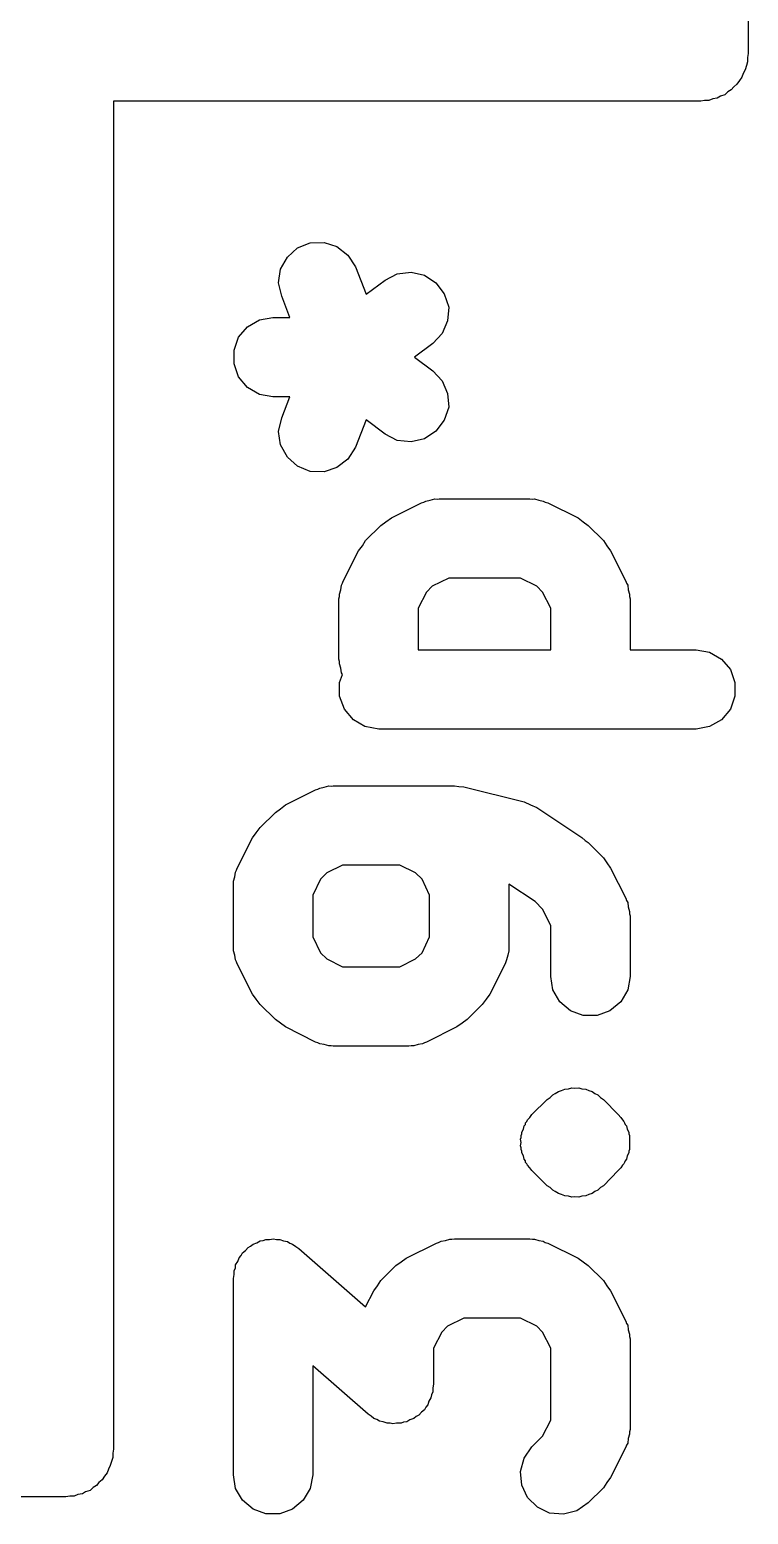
# Model space of a CAD drawing. Extents: x 10 to 287, y -200 to -10.
# Drawn here: x 196.343 to 197.475, y -60.203 to -57.862 of the extents above; entities that cross this region are included whole.
import ezdxf

# ---------------------------------------------------------------- set-up
doc = ezdxf.new("R2010")
doc.units = 0
doc.header["$MEASUREMENT"] = 0
doc.layers.add('BLACK', color=7, linetype='CONTINUOUS')

msp = doc.modelspace()

# ---------------------------------------------------------------- linework, layer by layer
at = {"layer": 'Black'}
for p, q in [((197.475, -56.2576), (197.475, -57.9)), ((197.472, -57.9192), (197.47, -57.9257)), ((197.474, -57.913), (197.472, -57.9192)), ((197.475, -57.9), (197.474, -57.9065)), ((197.474, -57.9065), (197.474, -57.913)), ((197.461, -57.9425), (197.457, -57.9482)), ((197.465, -57.9375), (197.461, -57.9425)), ((197.467, -57.9313), (197.465, -57.9375)), ((197.47, -57.9257), (197.467, -57.9313)), ((197.438, -57.965), (197.431, -57.9672)), ((197.443, -57.9607), (197.438, -57.965)), ((197.448, -57.9575), (197.443, -57.9607)), ((197.452, -57.9524), (197.448, -57.9575)), ((197.457, -57.9482), (197.452, -57.9524)), ((197.4, -57.975), (196.475, -57.975)), ((196.475, -57.975), (196.475, -60.1)), ((197.406, -57.9739), (197.4, -57.975)), ((197.413, -57.9739), (197.406, -57.9739)), ((197.419, -57.9716), (197.413, -57.9739)), ((197.426, -57.9705), (197.419, -57.9716)), ((197.431, -57.9672), (197.426, -57.9705)), ((196.765, -58.2064), (196.785, -58.1983)), ((196.785, -58.1983), (196.807, -58.1977)), ((196.807, -58.1977), (196.827, -58.2044)), ((196.738, -58.24), (196.749, -58.2209)), ((196.749, -58.2209), (196.765, -58.2064)), ((196.827, -58.2044), (196.844, -58.2179)), ((196.844, -58.2179), (196.856, -58.2363)), ((196.735, -58.2615), (196.738, -58.24)), ((196.856, -58.2363), (196.873, -58.2796)), ((196.903, -58.2571), (196.922, -58.2473)), ((196.922, -58.2473), (196.944, -58.2447)), ((196.944, -58.2447), (196.965, -58.2497)), ((196.74, -58.2827), (196.735, -58.2615)), ((196.873, -58.2796), (196.903, -58.2571)), ((196.965, -58.2497), (196.983, -58.2615)), ((196.983, -58.2615), (196.996, -58.2789)), ((196.753, -58.3161), (196.74, -58.2827)), ((196.996, -58.2789), (197.003, -58.2997)), ((196.705, -58.3198), (196.726, -58.3161)), ((196.726, -58.3161), (196.753, -58.3161)), ((197.003, -58.2997), (197.001, -58.3213)), ((196.672, -58.3473), (196.686, -58.3307)), ((196.686, -58.3307), (196.705, -58.3198)), ((197.001, -58.3213), (196.993, -58.3413)), ((196.665, -58.3677), (196.672, -58.3473)), ((196.978, -58.3571), (196.949, -58.3786)), ((196.993, -58.3413), (196.978, -58.3571)), ((196.665, -58.3894), (196.665, -58.3677)), ((196.949, -58.3786), (196.978, -58.4)), ((196.672, -58.4098), (196.665, -58.3894)), ((196.686, -58.4264), (196.672, -58.4098)), ((196.978, -58.4), (196.993, -58.4158)), ((196.705, -58.4373), (196.686, -58.4264)), ((196.993, -58.4158), (197.001, -58.4358)), ((196.726, -58.4411), (196.705, -58.4373)), ((196.753, -58.4411), (196.726, -58.4411)), ((196.74, -58.4744), (196.753, -58.4411)), ((197.003, -58.4575), (196.996, -58.4782)), ((197.001, -58.4358), (197.003, -58.4575)), ((196.735, -58.4957), (196.74, -58.4744)), ((196.873, -58.4775), (196.856, -58.5208)), ((196.903, -58.5), (196.873, -58.4775)), ((196.996, -58.4782), (196.983, -58.4956)), ((196.738, -58.5171), (196.735, -58.4957)), ((196.922, -58.5098), (196.903, -58.5)), ((196.983, -58.4956), (196.965, -58.5075)), ((196.749, -58.5363), (196.738, -58.5171)), ((196.856, -58.5208), (196.844, -58.5393)), ((196.944, -58.5124), (196.922, -58.5098)), ((196.965, -58.5075), (196.944, -58.5124)), ((196.765, -58.5507), (196.749, -58.5363)), ((196.785, -58.5588), (196.765, -58.5507)), ((196.844, -58.5393), (196.827, -58.5527)), ((196.807, -58.5595), (196.785, -58.5588)), ((196.827, -58.5527), (196.807, -58.5595)), ((196.913, -58.6322), (196.96, -58.6084)), ((196.96, -58.6084), (196.964, -58.6074)), ((196.964, -58.6074), (196.967, -58.6056)), ((196.967, -58.6056), (196.974, -58.6043)), ((196.974, -58.6043), (196.981, -58.6022)), ((196.981, -58.6022), (196.985, -58.6024)), ((196.985, -58.6024), (196.988, -58.6018)), ((196.988, -58.6018), (197.131, -58.6018)), ((197.131, -58.6018), (197.135, -58.6024)), ((197.135, -58.6024), (197.138, -58.6022)), ((197.138, -58.6022), (197.145, -58.6043)), ((197.145, -58.6043), (197.152, -58.6056)), ((197.152, -58.6056), (197.155, -58.6074)), ((197.155, -58.6074), (197.159, -58.6084)), ((197.159, -58.6084), (197.207, -58.6322)), ((196.872, -58.6677), (196.896, -58.6439)), ((196.896, -58.6439), (196.904, -58.6382)), ((196.904, -58.6382), (196.913, -58.6322)), ((197.207, -58.6322), (197.215, -58.6382)), ((197.215, -58.6382), (197.223, -58.6439)), ((197.223, -58.6439), (197.247, -58.6677)), ((196.867, -58.6759), (196.872, -58.6677)), ((197.247, -58.6677), (197.252, -58.6759)), ((196.837, -58.7316), (196.861, -58.684)), ((196.861, -58.684), (196.867, -58.6759)), ((197.252, -58.6759), (197.258, -58.684)), ((197.258, -58.684), (197.282, -58.7316)), ((196.833, -58.7454), (196.834, -58.7381)), ((196.834, -58.7381), (196.836, -58.735)), ((196.836, -58.735), (196.837, -58.7316)), ((197.003, -58.7268), (196.977, -58.7395)), ((197.116, -58.7268), (197.003, -58.7268)), ((197.142, -58.7395), (197.116, -58.7268)), ((197.282, -58.7316), (197.283, -58.735)), ((197.283, -58.735), (197.285, -58.7381)), ((197.285, -58.7381), (197.286, -58.7454)), ((196.83, -58.7595), (196.831, -58.756)), ((196.83, -58.8548), (196.83, -58.7595)), ((196.831, -58.7524), (196.833, -58.7454)), ((196.831, -58.756), (196.831, -58.7524)), ((196.968, -58.7489), (196.955, -58.7743)), ((196.977, -58.7395), (196.968, -58.7489)), ((197.151, -58.7489), (197.142, -58.7395)), ((197.164, -58.7743), (197.151, -58.7489)), ((197.286, -58.7454), (197.288, -58.7524)), ((197.288, -58.7524), (197.288, -58.756)), ((197.288, -58.756), (197.289, -58.7595)), ((197.289, -58.7595), (197.289, -58.8399)), ((196.955, -58.7743), (196.955, -58.8399)), ((197.164, -58.8399), (197.164, -58.7743)), ((196.831, -58.8583), (196.83, -58.8548)), ((196.955, -58.8399), (197.164, -58.8399)), ((197.289, -58.8399), (197.393, -58.8399)), ((197.393, -58.8399), (197.414, -58.8436)), ((197.414, -58.8436), (197.433, -58.8545)), ((197.433, -58.8545), (197.447, -58.8711)), ((196.831, -58.8619), (196.831, -58.8583)), ((196.833, -58.8689), (196.831, -58.8619)), ((196.831, -58.8915), (196.836, -58.8791)), ((196.834, -58.8761), (196.833, -58.8689)), ((196.836, -58.8791), (196.834, -58.8761)), ((197.447, -58.8711), (197.454, -58.8915)), ((196.831, -58.9132), (196.831, -58.8915)), ((197.454, -58.8915), (197.454, -58.9132)), ((196.839, -58.9336), (196.831, -58.9132)), ((197.454, -58.9132), (197.447, -58.9336)), ((196.853, -58.9503), (196.839, -58.9336)), ((197.447, -58.9336), (197.433, -58.9503)), ((196.871, -58.9611), (196.853, -58.9503)), ((196.893, -58.9649), (196.871, -58.9611)), ((197.393, -58.9649), (196.893, -58.9649)), ((197.414, -58.9611), (197.393, -58.9649)), ((197.433, -58.9503), (197.414, -58.9611)), ((196.746, -59.0846), (196.793, -59.0608)), ((196.793, -59.0608), (196.797, -59.0597)), ((196.797, -59.0597), (196.8, -59.0579)), ((196.8, -59.0579), (196.807, -59.0567)), ((196.807, -59.0567), (196.814, -59.0546)), ((196.814, -59.0546), (196.818, -59.0548)), ((196.818, -59.0548), (196.821, -59.0542)), ((196.821, -59.0542), (197.012, -59.0542)), ((197.012, -59.0542), (197.019, -59.0555)), ((197.019, -59.0555), (197.027, -59.056)), ((197.027, -59.056), (197.122, -59.0798)), ((196.738, -59.0905), (196.746, -59.0846)), ((197.122, -59.0798), (197.132, -59.0842)), ((197.132, -59.0842), (197.142, -59.0885)), ((197.142, -59.0885), (197.213, -59.1361)), ((196.706, -59.1201), (196.73, -59.0963)), ((196.73, -59.0963), (196.738, -59.0905)), ((196.67, -59.184), (196.694, -59.1363)), ((196.694, -59.1363), (196.7, -59.1283)), ((196.7, -59.1283), (196.706, -59.1201)), ((197.213, -59.1361), (197.218, -59.1404)), ((197.218, -59.1404), (197.223, -59.1439)), ((197.223, -59.1439), (197.247, -59.1677)), ((196.836, -59.1792), (196.811, -59.1918)), ((196.926, -59.1792), (196.836, -59.1792)), ((196.951, -59.1918), (196.926, -59.1792)), ((197.247, -59.1677), (197.252, -59.1759)), ((197.252, -59.1759), (197.258, -59.184)), ((196.664, -59.2048), (196.666, -59.1977)), ((196.664, -59.2084), (196.664, -59.2048)), ((196.666, -59.1977), (196.667, -59.1905)), ((196.667, -59.1905), (196.669, -59.1874)), ((196.669, -59.1874), (196.67, -59.184)), ((196.801, -59.2013), (196.789, -59.2267)), ((196.811, -59.1918), (196.801, -59.2013)), ((196.961, -59.2013), (196.951, -59.1918)), ((196.973, -59.2267), (196.961, -59.2013)), ((197.258, -59.184), (197.282, -59.2316)), ((196.664, -59.2119), (196.664, -59.2084)), ((196.664, -59.3071), (196.664, -59.2119)), ((196.789, -59.2267), (196.789, -59.2924)), ((196.973, -59.2924), (196.973, -59.2267)), ((197.139, -59.2367), (197.098, -59.2093)), ((197.098, -59.2093), (197.098, -59.2119)), ((197.098, -59.2119), (197.098, -59.3071)), ((197.151, -59.2489), (197.139, -59.2367)), ((197.164, -59.2743), (197.151, -59.2489)), ((197.282, -59.2316), (197.283, -59.235)), ((197.283, -59.235), (197.285, -59.2381)), ((197.285, -59.2381), (197.286, -59.2454)), ((197.286, -59.2454), (197.288, -59.2524)), ((197.288, -59.2524), (197.288, -59.256)), ((197.164, -59.3548), (197.164, -59.2743)), ((197.288, -59.256), (197.289, -59.2595)), ((197.289, -59.2595), (197.289, -59.3548)), ((196.789, -59.2924), (196.801, -59.3177)), ((196.961, -59.3177), (196.973, -59.2924)), ((196.664, -59.3107), (196.664, -59.3071)), ((196.664, -59.3143), (196.664, -59.3107)), ((196.666, -59.3213), (196.664, -59.3143)), ((196.667, -59.3285), (196.666, -59.3213)), ((196.801, -59.3177), (196.811, -59.3272)), ((196.951, -59.3272), (196.961, -59.3177)), ((197.096, -59.3213), (197.094, -59.3285)), ((197.098, -59.3143), (197.096, -59.3213)), ((197.098, -59.3071), (197.098, -59.3107)), ((197.098, -59.3107), (197.098, -59.3143)), ((196.669, -59.3316), (196.667, -59.3285)), ((196.67, -59.3351), (196.669, -59.3316)), ((196.694, -59.3827), (196.67, -59.3351)), ((196.811, -59.3272), (196.836, -59.3399)), ((196.836, -59.3399), (196.926, -59.3399)), ((196.926, -59.3399), (196.951, -59.3272)), ((197.092, -59.3351), (197.068, -59.3827)), ((197.093, -59.3316), (197.092, -59.3351)), ((197.094, -59.3285), (197.093, -59.3316)), ((197.167, -59.3761), (197.164, -59.3548)), ((197.289, -59.3548), (197.285, -59.3761)), ((196.7, -59.3907), (196.694, -59.3827)), ((196.706, -59.399), (196.7, -59.3907)), ((197.062, -59.3907), (197.056, -59.399)), ((197.068, -59.3827), (197.062, -59.3907)), ((197.178, -59.3949), (197.167, -59.3761)), ((197.285, -59.3761), (197.274, -59.3949)), ((196.73, -59.4228), (196.706, -59.399)), ((197.056, -59.399), (197.032, -59.4228)), ((197.195, -59.4089), (197.178, -59.3949)), ((197.215, -59.4163), (197.195, -59.4089)), ((197.237, -59.4163), (197.215, -59.4163)), ((197.257, -59.4089), (197.237, -59.4163)), ((197.274, -59.3949), (197.257, -59.4089)), ((196.738, -59.4285), (196.73, -59.4228)), ((196.746, -59.4345), (196.738, -59.4285)), ((196.793, -59.4583), (196.746, -59.4345)), ((197.016, -59.4345), (196.968, -59.4583)), ((197.024, -59.4285), (197.016, -59.4345)), ((197.032, -59.4228), (197.024, -59.4285)), ((196.797, -59.4593), (196.793, -59.4583)), ((196.8, -59.4611), (196.797, -59.4593)), ((196.807, -59.4624), (196.8, -59.4611)), ((196.814, -59.4645), (196.807, -59.4624)), ((196.818, -59.4643), (196.814, -59.4645)), ((196.821, -59.4649), (196.818, -59.4643)), ((196.944, -59.4643), (196.94, -59.4649)), ((196.948, -59.4645), (196.944, -59.4643)), ((196.955, -59.4624), (196.948, -59.4645)), ((196.962, -59.4611), (196.955, -59.4624)), ((196.965, -59.4593), (196.962, -59.4611)), ((196.968, -59.4583), (196.965, -59.4593)), ((196.94, -59.4649), (196.821, -59.4649)), ((197.181, -59.5348), (197.186, -59.5325)), ((197.186, -59.5325), (197.192, -59.532)), ((197.192, -59.532), (197.197, -59.5306)), ((197.197, -59.5306), (197.202, -59.5311)), ((197.202, -59.5311), (197.208, -59.5306)), ((197.208, -59.5306), (197.213, -59.532)), ((197.213, -59.532), (197.219, -59.5325)), ((197.219, -59.5325), (197.224, -59.5348)), ((197.134, -59.5725), (197.158, -59.5487)), ((197.158, -59.5487), (197.163, -59.5455)), ((197.163, -59.5455), (197.167, -59.5417)), ((197.167, -59.5417), (197.171, -59.5393)), ((197.171, -59.5393), (197.176, -59.5362)), ((197.176, -59.5362), (197.181, -59.5348)), ((197.224, -59.5348), (197.229, -59.5362)), ((197.229, -59.5362), (197.233, -59.5393)), ((197.233, -59.5393), (197.238, -59.5417)), ((197.238, -59.5417), (197.242, -59.5455)), ((197.242, -59.5455), (197.247, -59.5487)), ((197.247, -59.5487), (197.27, -59.5725)), ((197.126, -59.5833), (197.127, -59.5808)), ((197.127, -59.5808), (197.131, -59.577)), ((197.131, -59.577), (197.134, -59.5725)), ((197.27, -59.5725), (197.274, -59.577)), ((197.274, -59.577), (197.277, -59.5808)), ((197.277, -59.5808), (197.279, -59.5833)), ((197.117, -59.6058), (197.118, -59.6032)), ((197.118, -59.6005), (197.121, -59.5955)), ((197.118, -59.6032), (197.118, -59.6005)), ((197.121, -59.5955), (197.122, -59.5903)), ((197.122, -59.5903), (197.124, -59.588)), ((197.124, -59.5854), (197.126, -59.5833)), ((197.124, -59.588), (197.124, -59.5854)), ((197.279, -59.5833), (197.28, -59.5854)), ((197.28, -59.5854), (197.281, -59.588)), ((197.281, -59.588), (197.283, -59.5903)), ((197.283, -59.5903), (197.284, -59.5955)), ((197.284, -59.5955), (197.287, -59.6005)), ((197.287, -59.6005), (197.287, -59.6032)), ((197.287, -59.6032), (197.288, -59.6058)), ((197.116, -59.6112), (197.117, -59.6086)), ((197.117, -59.6167), (197.116, -59.6112)), ((197.116, -59.6221), (197.117, -59.6167)), ((197.117, -59.6248), (197.116, -59.6221)), ((197.117, -59.6086), (197.117, -59.6058)), ((197.117, -59.6275), (197.117, -59.6248)), ((197.118, -59.6301), (197.117, -59.6275)), ((197.288, -59.6275), (197.287, -59.6301)), ((197.288, -59.6058), (197.288, -59.6086)), ((197.288, -59.6086), (197.288, -59.6112)), ((197.288, -59.6112), (197.288, -59.6167)), ((197.288, -59.6167), (197.288, -59.6221)), ((197.288, -59.6221), (197.288, -59.6248)), ((197.288, -59.6248), (197.288, -59.6275)), ((197.118, -59.6328), (197.118, -59.6301)), ((197.121, -59.6378), (197.118, -59.6328)), ((197.122, -59.6431), (197.121, -59.6378)), ((197.124, -59.6453), (197.122, -59.6431)), ((197.124, -59.6479), (197.124, -59.6453)), ((197.126, -59.65), (197.124, -59.6479)), ((197.127, -59.6525), (197.126, -59.65)), ((197.279, -59.65), (197.277, -59.6525)), ((197.28, -59.6479), (197.279, -59.65)), ((197.281, -59.6453), (197.28, -59.6479)), ((197.283, -59.6431), (197.281, -59.6453)), ((197.284, -59.6378), (197.283, -59.6431)), ((197.287, -59.6328), (197.284, -59.6378)), ((197.287, -59.6301), (197.287, -59.6328)), ((197.131, -59.6564), (197.127, -59.6525)), ((197.134, -59.6609), (197.131, -59.6564)), ((197.158, -59.6847), (197.134, -59.6609)), ((197.27, -59.6609), (197.247, -59.6847)), ((197.274, -59.6564), (197.27, -59.6609)), ((197.277, -59.6525), (197.274, -59.6564)), ((197.163, -59.6878), (197.158, -59.6847)), ((197.167, -59.6917), (197.163, -59.6878)), ((197.171, -59.694), (197.167, -59.6917)), ((197.176, -59.6971), (197.171, -59.694)), ((197.181, -59.6985), (197.176, -59.6971)), ((197.186, -59.7008), (197.181, -59.6985)), ((197.224, -59.6985), (197.219, -59.7008)), ((197.229, -59.6971), (197.224, -59.6985)), ((197.233, -59.694), (197.229, -59.6971)), ((197.238, -59.6917), (197.233, -59.694)), ((197.242, -59.6878), (197.238, -59.6917)), ((197.247, -59.6847), (197.242, -59.6878)), ((197.192, -59.7013), (197.186, -59.7008)), ((197.197, -59.7027), (197.192, -59.7013)), ((197.202, -59.7023), (197.197, -59.7027)), ((197.208, -59.7027), (197.202, -59.7023)), ((197.213, -59.7013), (197.208, -59.7027)), ((197.219, -59.7008), (197.213, -59.7013)), ((196.721, -59.7694), (196.727, -59.7685)), ((196.727, -59.7685), (196.732, -59.7694)), ((197.008, -59.7691), (197.012, -59.7685)), ((197.012, -59.7685), (197.131, -59.7685)), ((197.131, -59.7685), (197.135, -59.7691)), ((196.676, -59.795), (196.678, -59.7908)), ((196.678, -59.7908), (196.683, -59.7868)), ((196.683, -59.7868), (196.687, -59.7823)), ((196.687, -59.7823), (196.691, -59.7799)), ((196.691, -59.7799), (196.695, -59.7768)), ((196.695, -59.7768), (196.701, -59.7747)), ((196.701, -59.7747), (196.706, -59.7718)), ((196.706, -59.7718), (196.711, -59.7711)), ((196.711, -59.7711), (196.715, -59.7694)), ((196.715, -59.7694), (196.721, -59.7694)), ((196.732, -59.7694), (196.737, -59.7694)), ((196.737, -59.7694), (196.743, -59.7715)), ((196.743, -59.7715), (196.749, -59.7727)), ((196.749, -59.7727), (196.753, -59.7752)), ((196.753, -59.7752), (196.757, -59.7768)), ((196.757, -59.7768), (196.762, -59.7808)), ((196.762, -59.7808), (196.767, -59.7839)), ((196.767, -59.7839), (196.872, -59.8756)), ((196.936, -59.7989), (196.984, -59.7751)), ((196.984, -59.7751), (196.987, -59.774)), ((196.987, -59.774), (196.991, -59.7722)), ((196.991, -59.7722), (196.998, -59.7709)), ((196.998, -59.7709), (197.005, -59.7689)), ((197.005, -59.7689), (197.008, -59.7691)), ((197.135, -59.7691), (197.138, -59.7689)), ((197.138, -59.7689), (197.145, -59.7709)), ((197.145, -59.7709), (197.152, -59.7722)), ((197.152, -59.7722), (197.155, -59.774)), ((197.155, -59.774), (197.159, -59.7751)), ((197.159, -59.7751), (197.207, -59.7989)), ((196.665, -59.8188), (196.667, -59.8143)), ((196.667, -59.8096), (196.671, -59.8043)), ((196.667, -59.8143), (196.667, -59.8096)), ((196.671, -59.8043), (196.673, -59.7986)), ((196.673, -59.7986), (196.676, -59.795)), ((196.896, -59.8344), (196.92, -59.8106)), ((196.92, -59.8106), (196.928, -59.8048)), ((196.928, -59.8048), (196.936, -59.7989)), ((197.207, -59.7989), (197.215, -59.8048)), ((197.215, -59.8048), (197.223, -59.8106)), ((197.223, -59.8106), (197.247, -59.8344)), ((196.664, -59.831), (196.665, -59.8249)), ((196.664, -60.1405), (196.664, -59.831)), ((196.665, -59.8249), (196.665, -59.8188)), ((196.891, -59.8426), (196.896, -59.8344)), ((197.247, -59.8344), (197.252, -59.8426)), ((196.872, -59.8756), (196.885, -59.8506)), ((196.885, -59.8506), (196.891, -59.8426)), ((197.252, -59.8426), (197.258, -59.8506)), ((197.258, -59.8506), (197.282, -59.8982)), ((197.001, -59.9061), (196.992, -59.9156)), ((197.027, -59.8935), (197.001, -59.9061)), ((197.116, -59.8935), (197.027, -59.8935)), ((197.142, -59.9061), (197.116, -59.8935)), ((197.151, -59.9156), (197.142, -59.9061)), ((197.282, -59.8982), (197.283, -59.9017)), ((197.283, -59.9017), (197.285, -59.9048)), ((197.285, -59.9048), (197.286, -59.912)), ((196.992, -59.9156), (196.979, -59.9409)), ((197.164, -59.9409), (197.151, -59.9156)), ((197.286, -59.912), (197.288, -59.919)), ((197.288, -59.919), (197.288, -59.9226)), ((197.288, -59.9226), (197.289, -59.9262)), ((197.289, -59.9262), (197.289, -60.069)), ((196.979, -59.9409), (196.979, -59.9976)), ((197.164, -60.0543), (197.164, -59.9409)), ((196.876, -60.0447), (196.789, -59.9687)), ((196.789, -59.9687), (196.789, -60.1405)), ((196.979, -59.9976), (196.978, -60.0036)), ((196.972, -60.0243), (196.97, -60.03)), ((196.975, -60.019), (196.972, -60.0243)), ((196.976, -60.0142), (196.975, -60.019)), ((196.978, -60.0097), (196.976, -60.0142)), ((196.978, -60.0036), (196.978, -60.0097)), ((196.881, -60.0478), (196.876, -60.0447)), ((196.885, -60.0517), (196.881, -60.0478)), ((196.952, -60.0486), (196.948, -60.0517)), ((196.956, -60.0463), (196.952, -60.0486)), ((196.96, -60.0417), (196.956, -60.0463)), ((196.965, -60.0378), (196.96, -60.0417)), ((196.967, -60.0336), (196.965, -60.0378)), ((196.97, -60.03), (196.967, -60.0336)), ((196.89, -60.0534), (196.885, -60.0517)), ((196.894, -60.0559), (196.89, -60.0534)), ((196.9, -60.0571), (196.894, -60.0559)), ((196.906, -60.0592), (196.9, -60.0571)), ((196.911, -60.0592), (196.906, -60.0592)), ((196.915, -60.0601), (196.911, -60.0592)), ((196.921, -60.0592), (196.915, -60.0601)), ((196.928, -60.0592), (196.921, -60.0592)), ((196.932, -60.0575), (196.928, -60.0592)), ((196.937, -60.0568), (196.932, -60.0575)), ((196.942, -60.0538), (196.937, -60.0568)), ((196.948, -60.0517), (196.942, -60.0538)), ((197.151, -60.0796), (197.164, -60.0543)), ((197.289, -60.069), (197.288, -60.0726)), ((197.288, -60.0726), (197.288, -60.0762)), ((197.122, -60.1141), (197.134, -60.0963)), ((197.134, -60.0963), (197.151, -60.0796)), ((197.283, -60.0935), (197.282, -60.097)), ((197.285, -60.0904), (197.283, -60.0935)), ((197.286, -60.0832), (197.285, -60.0904)), ((197.288, -60.0762), (197.286, -60.0832)), ((196.472, -60.1192), (196.47, -60.1257)), ((196.474, -60.113), (196.472, -60.1192)), ((196.475, -60.1), (196.474, -60.1065)), ((196.474, -60.1065), (196.474, -60.113)), ((197.116, -60.135), (197.122, -60.1141)), ((197.282, -60.097), (197.258, -60.1446)), ((196.461, -60.1425), (196.457, -60.1482)), ((196.465, -60.1375), (196.461, -60.1425)), ((196.467, -60.1313), (196.465, -60.1375)), ((196.47, -60.1257), (196.467, -60.1313)), ((196.667, -60.1619), (196.664, -60.1405)), ((196.789, -60.1405), (196.785, -60.1619)), ((197.118, -60.1567), (197.116, -60.135)), ((196.438, -60.165), (196.431, -60.1672)), ((196.443, -60.1607), (196.438, -60.165)), ((196.448, -60.1575), (196.443, -60.1607)), ((196.452, -60.1524), (196.448, -60.1575)), ((196.457, -60.1482), (196.452, -60.1524)), ((196.678, -60.1806), (196.667, -60.1619)), ((196.785, -60.1619), (196.774, -60.1806)), ((197.127, -60.1763), (197.118, -60.1567)), ((197.247, -60.1609), (197.223, -60.1847)), ((197.252, -60.1527), (197.247, -60.1609)), ((197.258, -60.1446), (197.252, -60.1527)), ((196.4, -60.175), (195.2, -60.175)), ((196.406, -60.1739), (196.4, -60.175)), ((196.413, -60.1739), (196.406, -60.1739)), ((196.419, -60.1716), (196.413, -60.1739)), ((196.426, -60.1705), (196.419, -60.1716)), ((196.431, -60.1672), (196.426, -60.1705)), ((196.695, -60.1946), (196.678, -60.1806)), ((196.774, -60.1806), (196.757, -60.1946)), ((197.143, -60.1917), (197.127, -60.1763)), ((197.223, -60.1847), (197.205, -60.1971)), ((196.715, -60.202), (196.695, -60.1946)), ((196.737, -60.202), (196.715, -60.202)), ((196.757, -60.1946), (196.737, -60.202)), ((197.162, -60.2008), (197.143, -60.1917)), ((197.184, -60.2027), (197.162, -60.2008)), ((197.205, -60.1971), (197.184, -60.2027))]:
    msp.add_line(p, q, dxfattribs=at)

doc.saveas('drawing.dxf')
